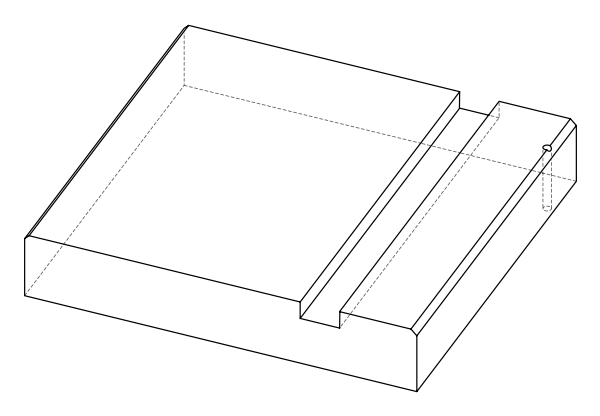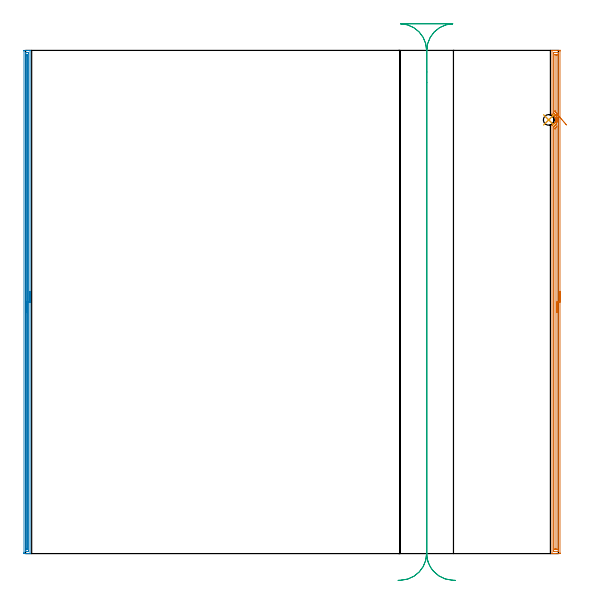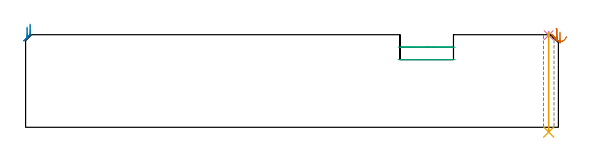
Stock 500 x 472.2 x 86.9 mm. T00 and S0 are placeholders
(PLAN: 5 operations, 3 tool changes, 29.5 min)
(1 AREA_MILL | FG_CHAMFER_SURFACE | UGT0205_001 | 11.64 min | 13281 mm3)
(2 AREA_MILL_1 | FG_CHAMFER_SURFACE_1 | UGT0205_001 | 11.47 min | 7671 mm3)
(3 MILL_RECTANGULAR_SLOT | SLOT_RECTANGULAR | UGT0201_020 | Follow Part, ap 12.5, ae 75% | 5.93 min | 554872 mm3)
(4 SPOT_DRILL | STEP1HOLE | NXT0321_9005460120000 | 0.03 min | 30 mm3)
(5 DRILL_THROUGH_HOLE_INTO_CENTER | STEP1HOLE | UGT0301_495 | 0.38 min | 6655 mm3)
(TOOL UGT0205_001 | Chamfer Mill 20 x 3 x 45 deg. | D20 FL50 Z2)
(TOOL UGT0201_020 | End mill 50 mm | D50 FL50 Z4)
(TOOL NXT0321_9005460120000 | NC Spot Drill, 142deg, 12mm, Carbide, Uncoated | D12 PA142 FL30 Z2)
(TOOL UGT0301_495 | Carbide Drill 10.0 mm | D10 PA118 FL90.5 Z2)
(OP 1 AREA_MILL)
G17 G21 G94 G90
T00 M6
G54
G17 G0 G90 X501.5 Y246.1 S1061 M3
G43 Z96.9 H0
Z89.4
G94 G1 Y246.062 Z88.528 F250.
Y245.948 Z87.664
Y245.759 Z86.812
Y245.497 Z85.98
Y245.163 Z85.174
Y244.76 Z84.4
Y244.292 Z83.664
Y243.76 Z82.972
Y243.171 Z82.329
Y242.528 Z81.74
Y241.836 Z81.208
Y241.1 Z80.74
Y240.326 Z80.337
Y239.52 Z80.003
Y238.688 Z79.741
Y237.837 Z79.552
Y236.972 Z79.438
Y236.1 Z79.4
Y0.622
X501.498 Y0.002 Z79.399
Y0.001
X497.303 Y0. Z83.591
X495.867 Z85.03
X495.516 Z85.379
X494.489 Z86.411
X494.069 Y0.001 Z86.823
X494.025 Y0.004 Z86.866
X494.003 Y0.009 Z86.888
X494. Y0.176 Z86.9
Y401.873
X494.004 Y402.15 Z86.89
X494.257 Y402.255 Z86.642
X494.406 Y402.32 Z86.494
X494.48 Y402.352 Z86.418
X494.622 Y402.424 Z86.275
X494.917 Y402.573 Z85.98
X495.049 Y402.65 Z85.848
X495.134 Y402.699 Z85.763
X495.477 Y402.945 Z85.421
X495.621 Y403.064 Z85.277
X495.806 Y403.217 Z85.093
X496.186 Y403.592 Z84.711
X496.449 Y403.917 Z84.448
X496.693 Y404.256 Z84.205
X496.83 Y404.486 Z84.07
X496.856 Y404.539 Z84.043
X497.048 Y404.927 Z83.852
X497.223 Y405.379 Z83.673
X497.242 Y405.447 Z83.653
X497.303 Y405.656 Z83.596
X497.313 Y405.691 Z83.586
X497.349 Y405.823 Z83.546
X497.361 Y405.894 Z83.53
X497.415 Y406.172 Z83.478
X497.435 Y406.272 Z83.459
X497.442 Y406.341 Z83.452
X497.483 Y406.718 Z83.415
X497.484 Y406.812 Z83.414
X497.482 Y406.911 Z83.407
X497.483 Y407.019 Z83.406
Y407.053 Z83.407
X497.484 Y407.093 Z83.406
X497.486 Y407.16 Z83.409
Y407.166
X497.474 Y407.293 Z83.416
X497.454 Y407.614 Z83.445
X497.375 Y408.059 Z83.519
X497.356 Y408.128 Z83.536
X497.303 Y408.346 Z83.596
X497.3 Y408.357 Z83.599
X497.26 Y408.509 Z83.637
X497.236 Y408.575 Z83.66
X497.101 Y408.952 Z83.798
X497.005 Y409.153 Z83.892
X496.911 Y409.355 Z83.988
X496.694 Y409.746 Z84.206
X496.629 Y409.846 Z84.271
X496.518 Y409.996 Z84.381
X496.454 Y410.083 Z84.444
X496.41 Y410.137 Z84.487
X496.349 Y410.214 Z84.55
X496.27 Y410.312 Z84.629
X496.139 Y410.456 Z84.76
X496.073 Y410.53 Z84.827
X495.864 Y410.739 Z85.035
X495.805 Y410.791 Z85.093
X495.782 Y410.809 Z85.117
X495.59 Y410.959 Z85.308
X495.516 Y411.016 Z85.379
X495.4 Y411.107 Z85.498
X495.373 Y411.129 Z85.526
X495.183 Y411.254 Z85.716
X495.069 Y411.327 Z85.827
X494.952 Y411.405 Z85.947
X494.918 Y411.428 Z85.981
X494.765 Y411.512 Z86.134
X494.723 Y411.535 Z86.175
X494.622 Y411.584 Z86.274
X494.526 Y411.632 Z86.371
X494.351 Y411.703 Z86.548
X494.16 Y411.782 Z86.738
X494.004 Y411.852 Z86.89
X494. Y412.597 Z86.9
Y472.025
X494.003 Y472.19 Z86.888
X494.069 Y472.2 Z86.823
X494.489 Z86.411
X494.814 Z86.086
X495.516 Z85.379
X496.76 Z84.137
X498.197 Z82.699
X501.498 Y472.199 Z79.4
Y472.198 Z79.399
X501.5 Y471.578 Z79.4
Y236.1
X500.086 Z80.814
X500.085 Y2.309 Z80.815
X500.083 Y2.206 Z80.817
X500.079 Y2.013 Z80.821
X499.984 Y2.01 Z80.916
X499.498 Y2.002 Z81.402
X496.41 Y2. Z84.49
X495.925 Z84.975
X495.516 Y2.004 Z85.384
X495.458 Y2.006 Z85.442
X495.428 Y2.009 Z85.472
X495.421 Y2.105 Z85.479
X495.416 Y2.308 Z85.484
X495.415 Y2.41 Z85.485
Y400.289
X495.418 Y400.492 Z85.482
X495.421 Y400.627 Z85.479
X495.426 Y400.696 Z85.474
X495.44 Y400.706 Z85.46
X495.516 Y400.757 Z85.384
X495.651 Y400.844 Z85.249
X495.857 Y400.979 Z85.043
X496.174 Y401.215 Z84.726
X496.41 Y401.41 Z84.49
X496.655 Y401.627 Z84.245
X496.907 Y401.873 Z83.993
X497.099 Y402.077 Z83.801
X497.303 Y402.328 Z83.597
X497.493 Y402.576 Z83.407
X497.63 Y402.766 Z83.27
X497.852 Y403.112 Z83.048
X497.974 Y403.328 Z82.926
X498.163 Y403.693 Z82.737
X498.197 Y403.767 Z82.703
X498.422 Y404.329 Z82.478
X498.505 Y404.554 Z82.395
X498.636 Y405.008 Z82.264
X498.688 Y405.201 Z82.212
X498.741 Y405.447 Z82.159
X498.771 Y405.607 Z82.129
X498.794 Y405.744 Z82.106
X498.867 Y406.341 Z82.033
X498.886 Y406.546 Z82.014
X498.899 Y407.235 Z82.001
Y407.257
X498.886 Y407.439 Z82.014
X498.856 Y407.794 Z82.044
X498.814 Y408.128 Z82.086
X498.757 Y408.462 Z82.143
X498.694 Y408.767 Z82.207
X498.628 Y409.022 Z82.272
X498.559 Y409.281 Z82.341
X498.418 Y409.695 Z82.482
X498.333 Y409.916 Z82.567
X498.197 Y410.217 Z82.703
X497.893 Y410.809 Z83.007
X497.674 Y411.178 Z83.226
X497.303 Y411.69 Z83.597
X497.293 Y411.703 Z83.607
X497.252 Y411.754 Z83.648
X496.418 Y412.597 Z84.482
X496.41 Y412.603 Z84.49
X495.898 Y412.979 Z85.002
X495.516 Y413.244 Z85.384
X495.451 Y413.291 Z85.449
X495.421 Y413.326 Z85.479
X495.418 Y413.389 Z85.482
X495.416 Y413.49 Z85.484
X495.415 Y413.591 Z85.485
Y469.891
X495.417 Y469.994 Z85.483
X495.421 Y470.187 Z85.479
X495.516 Y470.19 Z85.384
X496.002 Y470.198 Z84.898
X499.09 Y470.2 Z81.81
X499.575 Z81.325
X499.984 Y470.196 Z80.916
X500.042 Y470.194 Z80.858
X500.072 Y470.191 Z80.828
X500.079 Y470.095 Z80.821
X500.084 Y469.892 Z80.816
X500.085 Y469.79 Z80.815
X500.086 Y236.1 Z80.814
X498.672 Z82.228
X498.671 Y4.197 Z82.229
X498.67 Y4.078 Z82.23
X498.667 Y4.021 Z82.233
X498.666 Y4.013 Z82.234
X498.646 Y4.009 Z82.254
X498.59 Y4.005 Z82.31
X498.393 Y4. Z82.507
X497.303 Z83.597
X497.106 Y4.002 Z83.794
X496.975 Y4.005 Z83.925
X496.871 Y4.01 Z84.029
X496.835 Y4.02 Z84.065
X496.834 Y4.04 Z84.066
X496.831 Y4.197 Z84.069
X496.829 Y4.671 Z84.071
Y398.298
X496.83 Y398.772 Z84.07
X496.833 Y399.192 Z84.067
X496.835 Y399.424 Z84.065
X496.961 Y399.534 Z83.939
X497.303 Y399.836 Z83.597
X497.434 Y399.955 Z83.466
X497.57 Y400.085 Z83.33
X497.878 Y400.404 Z83.022
X498.197 Y400.772 Z82.703
X498.29 Y400.886 Z82.61
X498.363 Y400.979 Z82.537
X498.467 Y401.119 Z82.433
X498.672 Y401.398 Z82.228
Y236.1
Y235.228 Z82.267
Y234.364 Z82.38
Y233.512 Z82.569
Y232.68 Z82.832
Y231.874 Z83.165
Y231.1 Z83.568
Y230.364 Z84.037
Y229.672 Z84.568
Y229.029 Z85.157
Y228.44 Z85.801
Y227.909 Z86.493
Y227.44 Z87.228
Y227.037 Z88.002
Y226.703 Z88.808
Y226.441 Z89.64
Y226.252 Z90.492
Y226.138 Z91.357
Y226.1 Z92.228
G0 Z96.9
X507.685 Y402.126
Z85.151
G1 X507.354 Y402.511 Z84.441
X506.984 Y402.942 Z83.779
X506.578 Y403.415 Z83.168
X506.139 Y403.926 Z82.614
X505.67 Y404.472 Z82.121
X505.175 Y405.048 Z81.693
X504.657 Y405.651 Z81.332
X504.121 Y406.275 Z81.042
X503.571 Y406.916 Z80.825
X503.01 Y407.569 Z80.682
X502.443 Y408.229 Z80.615
X501.875 Y408.891 Z80.624
X501.309 Y409.549 Z80.709
X500.751 Y410.2 Z80.869
X500.203 Y410.837 Z81.104
X499.671 Y411.457 Z81.41
X499.158 Y412.054 Z81.787
X498.669 Y412.623 Z82.231
X498.648 Y412.648 Z82.252
X498.565 Y412.753 Z82.335
X498.197 Y413.23 Z82.703
X497.955 Y413.49 Z82.945
X497.303 Y414.15 Z83.597
X497.049 Y414.384 Z83.851
X496.935 Y414.482 Z83.965
X496.835 Y414.568 Z84.065
X496.834 Y414.622 Z84.066
X496.83 Y414.857 Z84.07
X496.829 Y415.278 Z84.071
X496.828 Y415.752 Z84.072
X496.829 Y468.003 Z84.071
X496.83 Y468.122 Z84.07
X496.833 Y468.179 Z84.067
X496.834 Y468.187 Z84.066
X496.854 Y468.191 Z84.046
X496.91 Y468.195 Z83.99
X497.107 Y468.2 Z83.793
X498.197 Z82.703
X498.394 Y468.198 Z82.506
X498.525 Y468.195 Z82.375
X498.629 Y468.19 Z82.271
X498.665 Y468.18 Z82.235
X498.666 Y468.16 Z82.234
X498.669 Y468.003 Z82.231
X498.671 Y467.529 Z82.229
Y412.731
X498.67 Y412.646 Z82.23
X498.669 Y412.624 Z82.231
X498.629 Y411.756 Z82.309
X498.589 Y410.898 Z82.463
X498.55 Y410.057 Z82.691
X498.512 Y409.239 Z82.991
X498.476 Y408.45 Z83.362
X498.441 Y407.696 Z83.8
X498.408 Y406.984 Z84.302
X498.377 Y406.317 Z84.865
X498.349 Y405.703 Z85.483
X498.323 Y405.144 Z86.153
X498.3 Y404.646 Z86.869
X498.28 Y404.213 Z87.626
X498.263 Y403.846 Z88.417
X498.249 Y403.551 Z89.238
X498.239 Y403.327 Z90.081
X498.232 Y403.178 Z90.941
X498.228 Y403.104 Z91.81
X498.229 Y403.107 Z92.682
G0 Z96.9
M5
M2
(OP 2 AREA_MILL_1)
G17 G21 G94 G90
T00 M6
G54
G17 G0 G90 X4.2 Y246.1 S1061 M3
G43 Z96.9 H0
G94 G1 Y246.062 Z96.028 F250.
Y245.948 Z95.163
Y245.759 Z94.312
Y245.497 Z93.48
Y245.163 Z92.674
Y244.76 Z91.9
Y244.292 Z91.164
Y243.76 Z90.472
Y243.171 Z89.829
Y242.528 Z89.239
Y241.836 Z88.708
Y241.1 Z88.24
Y240.326 Z87.837
Y239.52 Z87.503
Y238.688 Z87.241
Y237.837 Z87.052
Y236.972 Z86.938
Y236.1 Z86.9
Y0.175
X4.197 Y0.009 Z86.888
X4.186 Y0.007 Z86.877
X4.134 Y0.004 Z86.826
X3.716 Y0. Z86.415
X3.391 Z86.091
X2.69 Z85.385
X1.446 Z84.143
X0.01 Z82.706
X-1.14 Y0.002 Z81.556
X-1.491 Y0.007 Z81.205
X-1.494 Y0.011 Z81.203
X-1.499 Y0.622 Z81.201
X-1.5 Y1.239 Z81.2
X-1.499 Y471.578 Z81.201
X-1.494 Y472.189 Z81.203
X-1.491 Y472.193 Z81.205
X-0.883 Y472.2 Z81.813
X0.903 Z83.598
X2.339 Z85.036
X2.69 Z85.385
X3.391 Z86.091
X3.716 Z86.415
X4.136 Y472.193 Z86.828
X4.197 Y472.19 Z86.888
X4.2 Y472.024 Z86.9
Y236.1
X2.786 Z85.486
X2.785 Y2.314 Z85.485
X2.784 Y2.218 Z85.484
X2.779 Y2.028 Z85.479
X2.774 Y2.009 Z85.474
X2.766 Y2.005 Z85.466
X2.741 Y2.002 Z85.441
X1.313 Y2. Z84.013
X0.419 Z83.119
X0.01 Y2.003 Z82.71
X-0.048 Y2.006 Z82.652
X-0.077 Y2.009 Z82.623
X-0.081 Y2.122 Z82.619
X-0.085 Y2.314 Z82.615
X-0.086 Y2.41 Z82.614
Y2.506
X-0.085 Y469.886 Z82.615
X-0.084 Y469.982 Z82.616
X-0.079 Y470.172 Z82.621
X-0.074 Y470.192 Z82.626
X-0.066 Y470.195 Z82.634
X-0.041 Y470.198 Z82.659
X1.387 Y470.2 Z84.087
X2.281 Z84.981
X2.69 Y470.197 Z85.39
X2.748 Y470.194 Z85.448
X2.777 Y470.191 Z85.477
X2.781 Y470.078 Z85.481
X2.785 Y469.886 Z85.485
X2.786 Y469.79 Z85.486
Y469.695
Y236.1
X1.371 Z84.071
Y4.622
X1.367 Y4.197 Z84.067
X1.365 Y4.155 Z84.065
X1.351 Y4.057 Z84.051
X1.335 Y4.197 Z84.035
X1.332 Y4.24 Z84.032
X1.329 Y4.665 Z84.029
X1.328 Y467.109 Z84.028
X1.329 Y467.577 Z84.029
X1.333 Y468.003 Z84.033
X1.335 Y468.045 Z84.035
X1.349 Y468.143 Z84.049
X1.364 Y468.003 Z84.064
X1.371 Y467.578 Z84.071
Y467.535
Y236.1
Y235.228 Z84.11
Y234.364 Z84.223
Y233.512 Z84.412
Y232.68 Z84.675
Y231.874 Z85.008
Y231.1 Z85.411
Y230.364 Z85.88
Y229.672 Z86.411
Y229.029 Z87.
Y228.44 Z87.644
Y227.909 Z88.336
Y227.44 Z89.071
Y227.037 Z89.845
Y226.703 Z90.651
Y226.441 Z91.483
Y226.252 Z92.335
Y226.138 Z93.2
Y226.1 Z94.071
G0 Z96.9
M5
M2
(OP 3 MILL_RECTANGULAR_SLOT)
G17 G21 G94 G90
T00 M6
G54
G17 G0 G90 X403.272 Y-25.117 S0 M3
G43 Z96.9 H0
Z75.2
G94 G1 X400.276 Y-24.97 F250.
G2 X382.735 Y-16.518 R25. F500.
X377.783 Y-7.907 R25. F388.
X376.5 Y0. R25. F301.
G1 Y441.955
Y451.955 F366.
Y472.2 F500.
G2 X400.793 Y497.19 R25.
G1 Y497.2
X352.007
Y497.19
G2 X376.3 Y472.2 R25.
G1 Y0.
G2 X352.524 Y-24.97 R25.
G1 X349.528 Y-25.117 F250.
G0 X403.272 Z63.5
G1 X400.276 Y-24.97
G2 X382.735 Y-16.518 R25. F500.
X377.783 Y-7.907 R25. F374.
X376.5 Y0. R25. F288.
G1 Y441.955
Y451.955 F346.
Y472.2 F500.
G2 X400.793 Y497.19 R25.
G1 Y497.2
X352.007
Y497.19
G2 X376.3 Y472.2 R25.
G1 Y0.
G2 X352.524 Y-24.97 R25.
G1 X349.528 Y-25.117 F250.
G0 Z96.9
M5
M2
(OP 4 SPOT_DRILL)
G17 G21 G94 G90
T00 M6
G54
G17 G0 G90 X490.9 Y407. S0 M3
G43 Z96.9 H0
G94 G81 G98 Z86.461 F250. R89.9
G80
M5
M2
(OP 5 DRILL_THROUGH_HOLE_INTO_CENTER)
G17 G21 G94 G90
T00 M6
G54
G17 G0 G90 X490.9 Y407. S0 M3
G43 Z96.9 H0
G94 G73 G98 Z-4.504 F250. Q9.14 R88.9
G80
M5
M2
